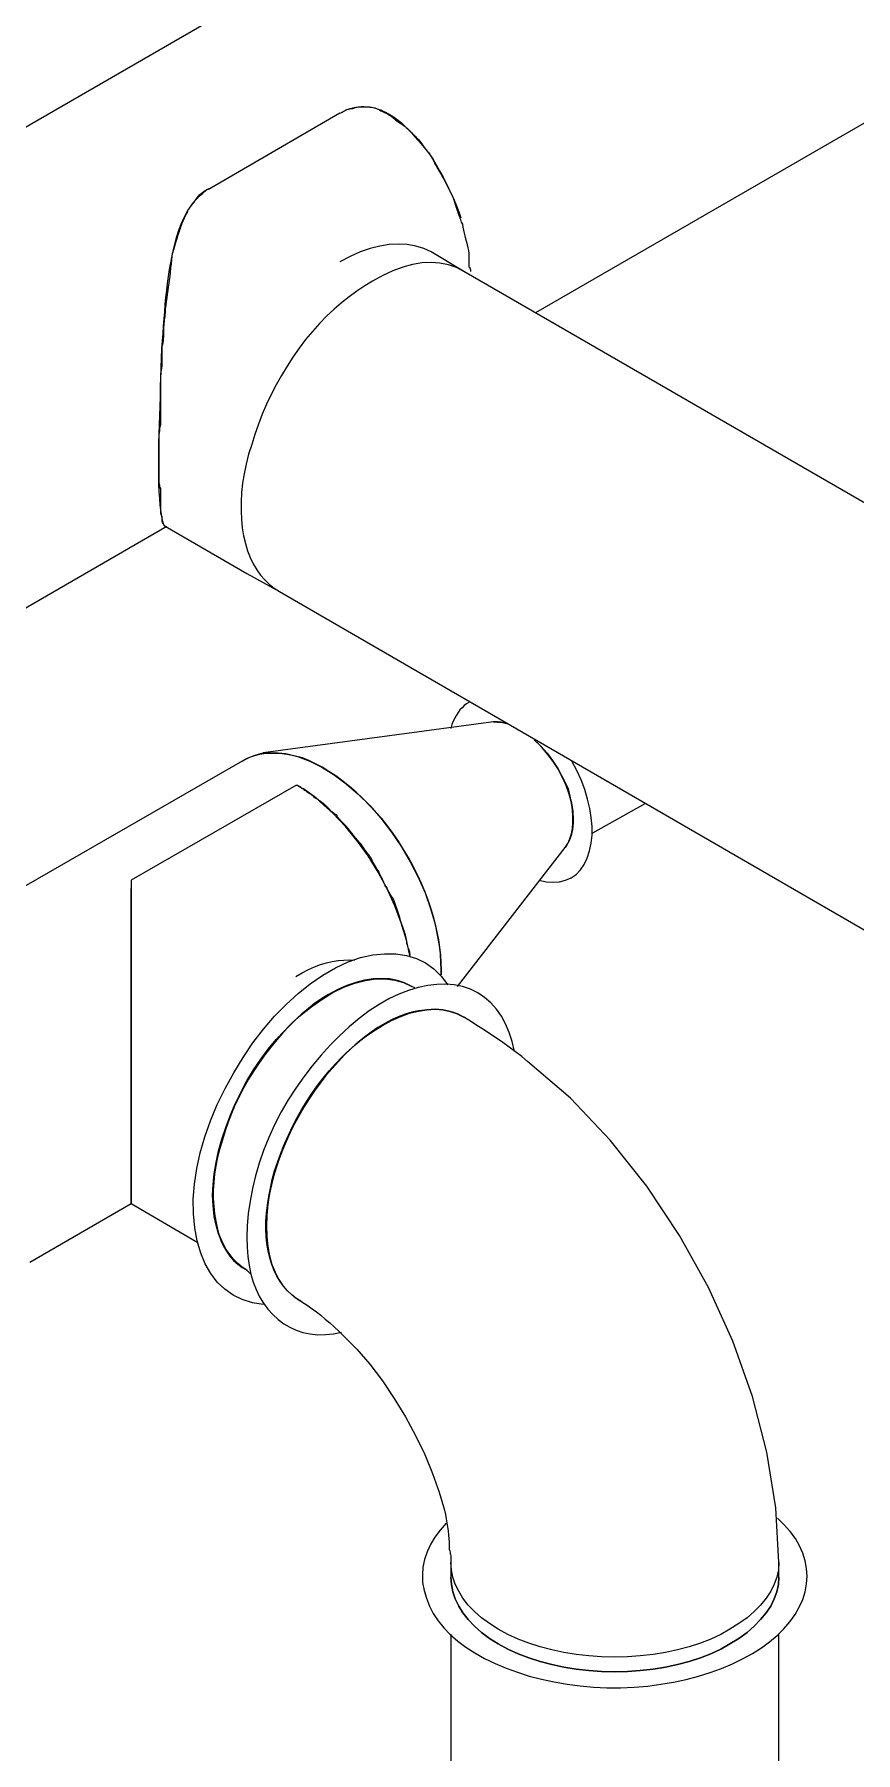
# Model space of a CAD drawing. Header units: metres. Extents: x 20 to 415, y 5 to 292.
# Drawn here: x 209.27 to 217.7, y 157.29 to 174.94 of the extents above; entities that cross this region are included whole.
import ezdxf

# ---------------------------------------------------------------- set-up
doc = ezdxf.new("R2010")
doc.units = ezdxf.units.M
doc.layers.add('ВОЗДУХОВОДЫ', color=7, linetype='Continuous')

msp = doc.modelspace()

# ---------------------------------------------------------------- linework, layer by layer
at = {"layer": 'ВОЗДУХОВОДЫ'}
for points in [[(234.413, 188.565), (203.705, 170.831)], [(214.416, 172.088), (236.542, 184.861)], [(212.404, 174.133), (212.415, 174.139), (212.426, 174.145), (212.439, 174.151), (212.452, 174.158), (212.465, 174.165), (212.479, 174.17), (212.494, 174.176), (212.508, 174.18), (212.523, 174.182), (212.538, 174.183), (212.565, 174.192), (212.592, 174.198), (212.621, 174.201), (212.651, 174.202), (212.681, 174.2), (212.711, 174.197), (212.741, 174.191), (212.77, 174.184), (212.797, 174.176), (212.823, 174.167), (212.848, 174.156), (212.872, 174.145), (212.895, 174.132), (212.917, 174.119), (212.939, 174.106), (212.96, 174.092), (212.981, 174.077), (213.001, 174.062), (213.021, 174.048), (213.041, 174.032), (213.076, 173.997), (213.11, 173.962), (213.143, 173.927), (213.175, 173.891), (213.207, 173.854), (213.238, 173.818), (213.269, 173.78), (213.299, 173.742), (213.33, 173.703), (213.36, 173.664), (213.394, 173.603), (213.428, 173.543), (213.461, 173.483), (213.492, 173.422), (213.521, 173.362), (213.549, 173.302), (213.576, 173.241), (213.601, 173.181), (213.624, 173.121), (213.645, 173.06)], [(212.404, 174.133), (212.415, 174.139), (212.426, 174.145), (212.438, 174.151), (212.45, 174.158), (212.463, 174.165), (212.476, 174.17), (212.488, 174.176), (212.5, 174.18), (212.511, 174.182), (212.522, 174.183), (212.537, 174.188), (212.552, 174.192), (212.567, 174.194), (212.582, 174.197), (212.597, 174.198), (212.612, 174.199), (212.627, 174.2), (212.642, 174.2), (212.657, 174.2), (212.673, 174.2), (212.692, 174.2), (212.711, 174.198), (212.729, 174.196), (212.746, 174.192), (212.763, 174.188), (212.779, 174.182), (212.794, 174.175), (212.81, 174.168), (212.825, 174.159), (212.84, 174.15), (212.855, 174.144), (212.87, 174.138), (212.885, 174.131), (212.9, 174.123), (212.914, 174.114), (212.927, 174.105), (212.94, 174.096), (212.952, 174.086), (212.964, 174.076), (212.974, 174.066), (212.989, 174.056), (213.004, 174.046), (213.019, 174.036), (213.034, 174.026), (213.048, 174.016), (213.061, 174.006), (213.074, 173.996), (213.086, 173.986), (213.098, 173.975), (213.108, 173.965), (213.119, 173.955), (213.13, 173.944), (213.142, 173.932), (213.154, 173.919), (213.167, 173.907), (213.18, 173.894), (213.192, 173.882), (213.204, 173.87), (213.215, 173.859), (213.226, 173.848), (213.236, 173.833), (213.246, 173.818), (213.256, 173.803), (213.266, 173.789), (213.276, 173.775), (213.286, 173.761), (213.296, 173.748), (213.306, 173.736), (213.316, 173.725), (213.326, 173.714), (213.336, 173.699), (213.345, 173.684), (213.353, 173.669), (213.361, 173.654), (213.368, 173.639), (213.376, 173.623), (213.384, 173.608), (213.392, 173.593), (213.401, 173.578), (213.41, 173.563), (213.425, 173.537), (213.44, 173.511), (213.455, 173.484), (213.47, 173.456), (213.486, 173.427), (213.501, 173.398), (213.516, 173.368), (213.531, 173.338), (213.546, 173.308), (213.561, 173.278), (213.566, 173.263), (213.571, 173.248), (213.576, 173.233), (213.581, 173.218), (213.586, 173.203), (213.591, 173.188), (213.596, 173.173), (213.601, 173.157), (213.606, 173.142), (213.611, 173.127), (213.616, 173.112), (213.621, 173.097), (213.626, 173.083), (213.631, 173.068), (213.636, 173.054), (213.641, 173.04), (213.646, 173.027), (213.651, 173.015), (213.656, 173.004), (213.662, 172.993), (213.667, 172.963), (213.673, 172.933), (213.68, 172.903), (213.688, 172.873), (213.695, 172.842), (213.703, 172.812), (213.71, 172.782), (213.717, 172.752), (213.723, 172.722), (213.729, 172.692), (213.729, 172.676), (213.729, 172.662), (213.729, 172.647), (213.729, 172.632), (213.729, 172.618), (213.729, 172.605), (213.729, 172.592), (213.729, 172.579), (213.729, 172.568), (213.729, 172.557), (213.733, 172.552), (213.737, 172.547), (213.74, 172.542), (213.742, 172.537), (213.743, 172.532), (213.744, 172.527), (213.745, 172.522), (213.745, 172.517), (213.745, 172.512), (213.745, 172.507)], [(212.404, 174.133), (211.08, 173.362)], [(210.611, 169.892), (210.601, 169.901), (210.593, 169.917), (210.585, 169.94), (210.578, 169.971), (210.571, 170.01), (210.565, 170.056), (210.559, 170.112), (210.554, 170.175), (210.549, 170.247), (210.544, 170.328), (210.544, 170.364), (210.544, 170.402), (210.544, 170.442), (210.544, 170.483), (210.544, 170.525), (210.544, 170.568), (210.544, 170.612), (210.544, 170.657), (210.544, 170.702), (210.544, 170.747), (210.548, 170.839), (210.552, 170.932), (210.555, 171.027), (210.558, 171.123), (210.561, 171.221), (210.563, 171.319), (210.566, 171.419), (210.569, 171.519), (210.573, 171.619), (210.577, 171.719), (210.582, 171.795), (210.588, 171.87), (210.593, 171.945), (210.598, 172.02), (210.605, 172.094), (210.611, 172.168), (210.618, 172.242), (210.626, 172.314), (210.635, 172.386), (210.644, 172.457), (210.655, 172.527), (210.667, 172.597), (210.68, 172.667), (210.695, 172.735), (210.711, 172.803), (210.73, 172.868), (210.751, 172.932), (210.774, 172.994), (210.8, 173.054), (210.829, 173.111), (210.844, 173.135), (210.859, 173.159), (210.875, 173.181), (210.89, 173.203), (210.906, 173.224), (210.923, 173.243), (210.94, 173.262), (210.958, 173.28), (210.977, 173.296), (210.996, 173.312), (211.006, 173.321), (211.015, 173.33), (211.023, 173.337), (211.031, 173.344), (211.038, 173.349), (211.046, 173.354), (211.054, 173.357), (211.062, 173.36), (211.071, 173.361), (211.08, 173.362)], [(211.08, 173.362), (211.065, 173.356), (211.05, 173.35), (211.035, 173.343), (211.021, 173.335), (211.007, 173.326), (210.993, 173.317), (210.98, 173.308), (210.968, 173.298), (210.957, 173.288), (210.946, 173.278), (210.936, 173.264), (210.926, 173.25), (210.916, 173.237), (210.906, 173.224), (210.896, 173.211), (210.886, 173.199), (210.876, 173.186), (210.866, 173.173), (210.856, 173.159), (210.846, 173.144), (210.84, 173.129), (210.834, 173.114), (210.827, 173.099), (210.82, 173.084), (210.812, 173.069), (210.804, 173.054), (210.797, 173.038), (210.79, 173.023), (210.784, 173.008), (210.778, 172.993), (210.773, 172.978), (210.768, 172.963), (210.763, 172.948), (210.758, 172.933), (210.753, 172.918), (210.748, 172.903), (210.743, 172.888), (210.738, 172.873), (210.733, 172.857), (210.728, 172.842), (210.723, 172.827), (210.718, 172.811), (210.713, 172.794), (210.708, 172.776), (210.703, 172.759), (210.698, 172.741), (210.693, 172.724), (210.688, 172.707), (210.683, 172.69), (210.678, 172.675), (210.677, 172.655), (210.676, 172.636), (210.674, 172.618), (210.672, 172.6), (210.67, 172.583), (210.667, 172.565), (210.665, 172.547), (210.663, 172.529), (210.662, 172.51), (210.661, 172.49), (210.656, 172.455), (210.651, 172.42), (210.646, 172.384), (210.641, 172.349), (210.636, 172.312), (210.631, 172.276), (210.626, 172.238), (210.621, 172.2), (210.616, 172.161), (210.611, 172.122), (210.61, 172.102), (210.609, 172.083), (210.607, 172.065), (210.605, 172.047), (210.602, 172.029), (210.6, 172.012), (210.598, 171.994), (210.596, 171.976), (210.595, 171.957), (210.594, 171.937), (210.594, 171.917), (210.594, 171.897), (210.594, 171.877), (210.593, 171.857), (210.592, 171.837), (210.59, 171.817), (210.588, 171.796), (210.586, 171.776), (210.582, 171.756), (210.577, 171.736), (210.577, 171.716), (210.577, 171.696), (210.577, 171.676), (210.577, 171.656), (210.577, 171.636), (210.577, 171.615), (210.577, 171.595), (210.577, 171.575), (210.577, 171.555), (210.577, 171.535), (210.573, 171.515), (210.569, 171.495), (210.566, 171.475), (210.564, 171.454), (210.563, 171.434), (210.562, 171.414), (210.561, 171.394), (210.561, 171.374), (210.561, 171.354), (210.561, 171.334), (210.561, 171.294), (210.561, 171.253), (210.561, 171.213), (210.561, 171.173), (210.561, 171.133), (210.561, 171.092), (210.561, 171.052), (210.561, 171.012), (210.561, 170.972), (210.561, 170.932), (210.556, 170.911), (210.552, 170.891), (210.55, 170.872), (210.547, 170.852), (210.546, 170.833), (210.545, 170.815), (210.544, 170.797), (210.544, 170.779), (210.544, 170.763), (210.544, 170.747), (210.544, 170.728), (210.544, 170.709), (210.544, 170.691), (210.544, 170.674), (210.544, 170.657), (210.544, 170.641), (210.544, 170.625), (210.544, 170.61), (210.544, 170.595), (210.544, 170.58), (210.544, 170.56), (210.544, 170.541), (210.544, 170.523), (210.544, 170.506), (210.544, 170.489), (210.544, 170.473), (210.544, 170.458), (210.544, 170.442), (210.544, 170.427), (210.544, 170.412), (210.544, 170.397), (210.544, 170.382), (210.544, 170.367), (210.545, 170.353), (210.546, 170.339), (210.547, 170.325), (210.55, 170.312), (210.553, 170.3), (210.556, 170.288), (210.561, 170.278), (210.561, 170.263), (210.561, 170.249), (210.561, 170.237), (210.561, 170.224), (210.561, 170.213), (210.561, 170.202), (210.561, 170.191), (210.561, 170.181), (210.561, 170.171), (210.561, 170.16), (210.561, 170.15), (210.561, 170.14), (210.561, 170.13), (210.561, 170.12), (210.561, 170.11), (210.561, 170.1), (210.561, 170.09), (210.561, 170.08), (210.561, 170.07), (210.561, 170.06), (210.561, 170.054), (210.561, 170.048), (210.561, 170.041), (210.562, 170.034), (210.563, 170.026), (210.564, 170.019), (210.566, 170.012), (210.569, 170.005), (210.573, 169.998), (210.577, 169.993), (210.577, 169.988), (210.577, 169.983), (210.577, 169.978), (210.577, 169.973), (210.577, 169.968), (210.577, 169.963), (210.577, 169.958), (210.577, 169.953), (210.577, 169.948), (210.577, 169.943), (210.578, 169.938), (210.579, 169.933), (210.581, 169.928), (210.583, 169.924), (210.586, 169.92), (210.588, 169.916), (210.59, 169.913), (210.592, 169.911), (210.594, 169.91), (210.594, 169.909), (210.595, 169.905), (210.596, 169.901), (210.598, 169.898), (210.6, 169.896), (210.602, 169.894), (210.605, 169.893), (210.607, 169.893), (210.609, 169.892), (210.61, 169.892), (210.611, 169.892)], [(213.343, 172.708), (213.265, 172.743), (213.183, 172.769), (213.096, 172.784), (213.005, 172.789), (212.911, 172.784), (212.815, 172.769), (212.715, 172.743), (212.613, 172.708), (212.509, 172.663), (212.404, 172.608)], [(213.678, 172.507), (213.343, 172.708)], [(213.678, 172.507), (213.601, 172.547), (213.518, 172.576), (213.431, 172.593), (213.341, 172.6), (213.247, 172.595), (213.15, 172.58), (213.05, 172.553), (212.948, 172.515), (212.845, 172.466), (212.74, 172.407)], [(225.831, 165.484), (213.678, 172.507)], [(212.74, 172.407), (212.659, 172.359), (212.579, 172.306), (212.5, 172.249), (212.421, 172.186), (212.344, 172.12), (212.268, 172.048), (212.194, 171.972), (212.122, 171.892), (212.052, 171.808), (211.985, 171.719), (211.921, 171.628), (211.861, 171.534), (211.803, 171.439), (211.749, 171.342), (211.698, 171.244), (211.651, 171.144), (211.607, 171.042), (211.567, 170.939), (211.531, 170.835), (211.499, 170.73), (211.467, 170.63), (211.441, 170.53), (211.42, 170.43), (211.405, 170.332), (211.394, 170.236), (211.389, 170.142), (211.389, 170.049), (211.394, 169.96), (211.402, 169.874), (211.415, 169.792), (211.433, 169.713), (211.455, 169.639), (211.482, 169.569), (211.514, 169.504), (211.55, 169.444), (211.589, 169.389), (211.633, 169.339), (211.68, 169.294), (211.73, 169.255), (211.784, 169.222)], [(205.85, 167.127), (210.628, 169.892)], [(210.611, 169.892), (211.449, 169.406)], [(211.449, 169.406), (211.784, 169.222)], [(211.784, 169.222), (220.467, 164.193)], [(213.729, 168.082), (213.704, 168.066), (213.68, 168.048), (213.658, 168.027), (213.637, 168.005), (213.618, 167.979), (213.6, 167.952), (213.583, 167.921), (213.568, 167.888), (213.555, 167.853), (213.544, 167.814)], [(213.98, 167.881), (211.617, 167.562)], [(214.114, 167.864), (214.1, 167.869), (214.086, 167.872), (214.073, 167.875), (214.06, 167.877), (214.047, 167.879), (214.034, 167.88), (214.022, 167.881), (214.009, 167.881), (213.995, 167.881), (213.98, 167.881)], [(213.98, 167.881), (213.995, 167.881), (214.009, 167.881), (214.022, 167.88), (214.034, 167.88), (214.047, 167.879), (214.06, 167.877), (214.073, 167.875), (214.086, 167.872), (214.1, 167.869), (214.114, 167.864)], [(214.114, 167.864), (214.1, 167.869), (214.086, 167.872), (214.073, 167.875), (214.06, 167.877), (214.047, 167.879), (214.034, 167.88), (214.022, 167.881), (214.009, 167.881), (213.995, 167.881), (213.98, 167.881)], [(214.114, 167.864), (214.1, 167.869), (214.086, 167.872), (214.073, 167.875), (214.06, 167.877), (214.047, 167.879), (214.034, 167.88), (214.022, 167.881), (214.009, 167.881), (213.995, 167.881), (213.98, 167.881)], [(214.751, 167.194), (214.725, 167.249), (214.697, 167.304), (214.667, 167.358), (214.634, 167.412), (214.6, 167.464), (214.564, 167.515), (214.526, 167.564), (214.486, 167.61), (214.443, 167.655), (214.399, 167.696)], [(214.399, 167.696), (214.467, 167.632), (214.531, 167.561), (214.589, 167.484), (214.642, 167.403), (214.688, 167.317), (214.727, 167.229), (214.759, 167.14), (214.782, 167.051), (214.796, 166.962), (214.801, 166.875)], [(214.751, 167.194), (214.725, 167.249), (214.697, 167.304), (214.667, 167.358), (214.634, 167.412), (214.6, 167.464), (214.564, 167.515), (214.526, 167.564), (214.486, 167.61), (214.443, 167.655), (214.399, 167.696)], [(214.801, 166.875), (214.796, 166.962), (214.782, 167.051), (214.759, 167.14), (214.727, 167.229), (214.688, 167.317), (214.642, 167.403), (214.589, 167.484), (214.531, 167.561), (214.467, 167.632), (214.399, 167.696)], [(211.399, 167.479), (211.419, 167.489), (211.439, 167.498), (211.46, 167.508), (211.48, 167.518), (211.501, 167.527), (211.523, 167.535), (211.545, 167.543), (211.568, 167.55), (211.592, 167.557), (211.617, 167.562)], [(213.444, 165.333), (213.442, 165.415), (213.436, 165.499), (213.426, 165.586), (213.411, 165.675), (213.393, 165.765), (213.371, 165.856), (213.345, 165.947), (213.315, 166.039), (213.281, 166.131), (213.242, 166.221), (213.201, 166.311), (213.156, 166.4), (213.109, 166.487), (213.058, 166.572), (213.006, 166.655), (212.95, 166.735), (212.893, 166.813), (212.833, 166.888), (212.77, 166.959), (212.706, 167.026), (212.64, 167.094), (212.572, 167.159), (212.503, 167.219), (212.433, 167.274), (212.362, 167.326), (212.292, 167.372), (212.222, 167.415), (212.153, 167.452), (212.085, 167.484), (212.019, 167.512), (211.949, 167.53), (211.88, 167.544), (211.813, 167.553), (211.747, 167.558), (211.684, 167.558), (211.622, 167.553), (211.562, 167.543), (211.505, 167.527), (211.45, 167.506), (211.399, 167.479)], [(211.617, 167.562), (211.73, 167.568), (211.848, 167.555), (211.97, 167.525), (212.094, 167.478), (212.22, 167.416), (212.346, 167.338), (212.47, 167.246), (212.592, 167.14), (212.71, 167.022), (212.823, 166.892), (212.935, 166.748), (213.036, 166.598), (213.127, 166.443), (213.208, 166.285), (213.278, 166.125), (213.336, 165.964), (213.383, 165.803), (213.416, 165.643), (213.437, 165.486), (213.444, 165.333)], [(211.399, 167.479), (207.527, 165.249)], [(214.449, 166.255), (214.523, 166.24), (214.593, 166.235), (214.66, 166.24), (214.722, 166.255), (214.778, 166.28), (214.829, 166.315), (214.875, 166.361), (214.913, 166.416), (214.945, 166.481), (214.969, 166.557), (214.985, 166.635), (214.993, 166.719), (214.994, 166.807), (214.986, 166.898), (214.971, 166.992), (214.948, 167.089), (214.918, 167.187), (214.881, 167.285), (214.836, 167.382), (214.785, 167.479)], [(211.952, 167.227), (210.259, 166.255)], [(212.89, 166.171), (212.89, 166.172), (212.89, 166.173), (212.89, 166.175), (212.889, 166.177), (212.888, 166.18), (212.887, 166.182), (212.885, 166.184), (212.882, 166.186), (212.878, 166.187), (212.874, 166.188), (212.868, 166.203), (212.862, 166.218), (212.855, 166.233), (212.848, 166.248), (212.84, 166.263), (212.833, 166.278), (212.825, 166.293), (212.818, 166.309), (212.812, 166.324), (212.807, 166.339), (212.797, 166.354), (212.787, 166.369), (212.777, 166.384), (212.768, 166.399), (212.759, 166.414), (212.75, 166.429), (212.742, 166.444), (212.735, 166.459), (212.728, 166.475), (212.723, 166.49), (212.713, 166.5), (212.703, 166.512), (212.693, 166.524), (212.683, 166.537), (212.673, 166.55), (212.663, 166.565), (212.652, 166.579), (212.642, 166.594), (212.632, 166.609), (212.622, 166.624), (212.612, 166.634), (212.602, 166.646), (212.592, 166.658), (212.582, 166.67), (212.572, 166.682), (212.562, 166.695), (212.552, 166.707), (212.542, 166.719), (212.532, 166.73), (212.522, 166.741), (212.512, 166.756), (212.502, 166.769), (212.492, 166.782), (212.481, 166.794), (212.471, 166.806), (212.461, 166.817), (212.451, 166.828), (212.441, 166.838), (212.431, 166.848), (212.421, 166.858), (212.416, 166.863), (212.411, 166.869), (212.406, 166.874), (212.401, 166.88), (212.396, 166.886), (212.391, 166.892), (212.386, 166.899), (212.381, 166.907), (212.376, 166.916), (212.371, 166.925), (212.361, 166.93), (212.353, 166.935), (212.345, 166.94), (212.338, 166.946), (212.331, 166.951), (212.325, 166.956), (212.319, 166.961), (212.314, 166.966), (212.309, 166.971), (212.304, 166.976), (212.299, 166.981), (212.294, 166.986), (212.289, 166.991), (212.284, 166.996), (212.279, 167.001), (212.274, 167.006), (212.269, 167.011), (212.264, 167.016), (212.259, 167.021), (212.254, 167.026), (212.249, 167.031), (212.243, 167.036), (212.238, 167.041), (212.232, 167.046), (212.226, 167.051), (212.22, 167.056), (212.213, 167.061), (212.205, 167.066), (212.196, 167.071), (212.186, 167.076), (212.181, 167.081), (212.176, 167.085), (212.171, 167.088), (212.166, 167.091), (212.161, 167.093), (212.156, 167.096), (212.151, 167.098), (212.146, 167.102), (212.141, 167.105), (212.136, 167.11), (212.132, 167.114), (212.128, 167.118), (212.125, 167.121), (212.122, 167.124), (212.119, 167.127), (212.117, 167.129), (212.114, 167.132), (212.111, 167.135), (212.107, 167.139), (212.103, 167.143), (212.102, 167.143), (212.101, 167.143), (212.099, 167.144), (212.096, 167.144), (212.092, 167.145), (212.088, 167.147), (212.084, 167.149), (212.079, 167.152), (212.074, 167.156), (212.069, 167.16), (212.069, 167.161), (212.067, 167.162), (212.065, 167.164), (212.063, 167.166), (212.061, 167.168), (212.058, 167.171), (212.056, 167.173), (212.054, 167.175), (212.053, 167.176), (212.052, 167.177), (212.048, 167.177), (212.044, 167.177), (212.041, 167.177), (212.039, 167.178), (212.038, 167.179), (212.037, 167.181), (212.036, 167.183), (212.036, 167.185), (212.036, 167.189), (212.036, 167.194), (212.035, 167.194), (212.034, 167.194), (212.032, 167.194), (212.03, 167.194), (212.027, 167.194), (212.025, 167.194), (212.023, 167.194), (212.021, 167.194), (212.019, 167.194), (212.019, 167.194), (212.018, 167.194), (212.017, 167.195), (212.015, 167.197), (212.013, 167.199), (212.01, 167.202), (212.008, 167.204), (212.006, 167.207), (212.004, 167.209), (212.003, 167.21), (211.969, 167.227), (211.968, 167.227), (211.967, 167.227), (211.965, 167.227), (211.963, 167.227), (211.96, 167.227), (211.958, 167.227), (211.955, 167.227), (211.954, 167.227), (211.952, 167.227), (211.952, 167.227)], [(213.125, 165.467), (213.087, 165.64), (213.034, 165.816), (212.967, 165.993), (212.888, 166.168), (212.796, 166.339), (212.694, 166.504), (212.583, 166.661), (212.463, 166.807), (212.336, 166.941), (212.203, 167.06), (212.183, 167.079), (212.161, 167.098), (212.139, 167.116), (212.116, 167.133), (212.092, 167.15), (212.068, 167.166), (212.044, 167.182), (212.019, 167.197), (211.994, 167.212), (211.969, 167.227)], [(214.718, 166.59), (214.745, 166.633), (214.766, 166.68), (214.782, 166.732), (214.792, 166.788), (214.797, 166.848), (214.797, 166.911), (214.792, 166.978), (214.783, 167.047), (214.769, 167.119), (214.751, 167.194)], [(214.718, 166.59), (214.745, 166.633), (214.766, 166.68), (214.782, 166.732), (214.792, 166.788), (214.797, 166.848), (214.797, 166.911), (214.792, 166.978), (214.783, 167.047), (214.769, 167.119), (214.751, 167.194)], [(215.002, 166.741), (215.539, 167.043)], [(214.801, 166.875), (214.8, 166.84), (214.797, 166.807), (214.793, 166.775), (214.786, 166.744), (214.778, 166.714), (214.769, 166.686), (214.758, 166.659), (214.746, 166.634), (214.732, 166.611), (214.718, 166.59)], [(214.718, 166.59), (214.732, 166.611), (214.746, 166.634), (214.758, 166.659), (214.769, 166.686), (214.778, 166.714), (214.786, 166.744), (214.793, 166.775), (214.797, 166.807), (214.8, 166.84), (214.801, 166.875)], [(213.611, 165.165), (214.718, 166.59)], [(210.259, 166.255), (210.259, 166.234), (210.259, 166.213), (210.259, 166.191), (210.259, 166.168), (210.259, 166.144), (210.259, 166.12), (210.259, 166.095), (210.259, 166.07), (210.259, 166.045), (210.259, 166.02), (210.259, 165.906), (210.259, 165.783), (210.259, 165.654), (210.259, 165.518), (210.259, 165.375), (210.259, 165.226), (210.259, 165.072), (210.259, 164.912), (210.259, 164.748), (210.259, 164.579), (210.259, 164.483), (210.259, 164.386), (210.259, 164.289), (210.259, 164.193), (210.259, 164.097), (210.259, 164.002), (210.259, 163.908), (210.259, 163.817), (210.259, 163.727), (210.259, 163.64), (210.259, 163.605), (210.259, 163.57), (210.259, 163.535), (210.259, 163.5), (210.259, 163.466), (210.259, 163.433), (210.259, 163.4), (210.259, 163.367), (210.259, 163.336), (210.259, 163.305), (210.259, 163.242), (210.259, 163.186), (210.259, 163.135), (210.259, 163.091), (210.259, 163.051), (210.259, 163.018), (210.259, 162.989), (210.259, 162.966), (210.259, 162.949), (210.259, 162.936)], [(210.259, 166.255), (210.259, 166.255), (210.259, 166.254), (210.259, 166.253), (210.259, 166.251), (210.259, 166.249), (210.259, 166.247), (210.259, 166.244), (210.259, 166.242), (210.259, 166.24), (210.259, 166.239), (210.259, 166.238), (210.259, 166.234), (210.259, 166.23), (210.259, 166.227), (210.259, 166.225), (210.259, 166.224), (210.259, 166.223), (210.259, 166.222), (210.259, 166.222), (210.259, 166.221), (210.259, 166.221), (210.259, 166.221), (210.259, 166.22), (210.259, 166.218), (210.259, 166.216), (210.259, 166.213), (210.259, 166.211), (210.259, 166.208), (210.259, 166.206), (210.259, 166.205), (210.259, 166.188), (210.259, 166.187), (210.259, 166.186), (210.259, 166.184), (210.259, 166.182), (210.259, 166.18), (210.259, 166.177), (210.259, 166.175), (210.259, 166.173), (210.259, 166.172), (210.259, 166.171)], [(210.259, 162.936), (210.259, 162.936), (210.259, 162.941), (210.259, 162.944), (210.259, 162.948), (210.259, 162.95), (210.259, 162.953), (210.259, 162.955), (210.259, 162.958), (210.259, 162.961), (210.259, 162.965), (210.259, 162.97), (210.259, 162.975), (210.259, 162.98), (210.259, 162.985), (210.259, 162.991), (210.259, 162.997), (210.259, 163.003), (210.259, 163.01), (210.259, 163.018), (210.259, 163.027), (210.259, 163.037), (210.259, 163.042), (210.259, 163.047), (210.259, 163.052), (210.259, 163.058), (210.259, 163.064), (210.259, 163.071), (210.259, 163.078), (210.259, 163.085), (210.259, 163.094), (210.259, 163.104), (210.259, 163.114), (210.259, 163.124), (210.259, 163.134), (210.259, 163.145), (210.259, 163.156), (210.259, 163.168), (210.259, 163.18), (210.259, 163.193), (210.259, 163.206), (210.259, 163.221), (210.259, 163.232), (210.259, 163.243), (210.259, 163.255), (210.259, 163.267), (210.259, 163.28), (210.259, 163.292), (210.259, 163.305), (210.259, 163.317), (210.259, 163.328), (210.259, 163.338), (210.259, 163.353), (210.259, 163.369), (210.259, 163.384), (210.259, 163.4), (210.259, 163.416), (210.259, 163.433), (210.259, 163.45), (210.259, 163.468), (210.259, 163.486), (210.259, 163.506), (210.259, 163.521), (210.259, 163.536), (210.259, 163.552), (210.259, 163.567), (210.259, 163.584), (210.259, 163.6), (210.259, 163.617), (210.259, 163.635), (210.259, 163.654), (210.259, 163.674), (210.259, 163.693), (210.259, 163.712), (210.259, 163.73), (210.259, 163.748), (210.259, 163.766), (210.259, 163.783), (210.259, 163.801), (210.259, 163.82), (210.259, 163.838), (210.259, 163.858), (210.259, 163.878), (210.259, 163.898), (210.259, 163.918), (210.259, 163.938), (210.259, 163.959), (210.259, 163.979), (210.259, 163.999), (210.259, 164.019), (210.259, 164.039), (210.259, 164.059), (210.259, 164.079), (210.259, 164.099), (210.259, 164.119), (210.259, 164.14), (210.259, 164.16), (210.259, 164.18), (210.259, 164.2), (210.259, 164.22), (210.259, 164.24), (210.259, 164.26), (210.259, 164.28), (210.259, 164.3), (210.259, 164.321), (210.259, 164.341), (210.259, 164.361), (210.259, 164.381), (210.259, 164.401), (210.259, 164.421), (210.259, 164.441), (210.259, 164.461), (210.259, 164.482), (210.259, 164.502), (210.259, 164.522), (210.259, 164.542), (210.259, 164.562), (210.259, 164.582), (210.259, 164.602), (210.259, 164.622), (210.259, 164.642), (210.259, 164.663), (210.259, 164.683), (210.259, 164.703), (210.259, 164.722), (210.259, 164.742), (210.259, 164.761), (210.259, 164.78), (210.259, 164.798), (210.259, 164.815), (210.259, 164.831), (210.259, 164.847), (210.259, 164.867), (210.259, 164.887), (210.259, 164.907), (210.259, 164.926), (210.259, 164.945), (210.259, 164.964), (210.259, 164.982), (210.259, 164.999), (210.259, 165.016), (210.259, 165.031), (210.259, 165.051), (210.259, 165.071), (210.259, 165.091), (210.259, 165.111), (210.259, 165.13), (210.259, 165.148), (210.259, 165.166), (210.259, 165.184), (210.259, 165.2), (210.259, 165.216), (210.259, 165.235), (210.259, 165.254), (210.259, 165.273), (210.259, 165.29), (210.259, 165.308), (210.259, 165.325), (210.259, 165.343), (210.259, 165.362), (210.259, 165.38), (210.259, 165.4), (210.259, 165.415), (210.259, 165.43), (210.259, 165.445), (210.259, 165.46), (210.259, 165.476), (210.259, 165.491), (210.259, 165.506), (210.259, 165.521), (210.259, 165.536), (210.259, 165.551), (210.259, 165.571), (210.259, 165.589), (210.259, 165.607), (210.259, 165.625), (210.259, 165.641), (210.259, 165.657), (210.259, 165.673), (210.259, 165.688), (210.259, 165.703), (210.259, 165.719), (210.259, 165.724), (210.259, 165.73), (210.259, 165.737), (210.259, 165.745), (210.259, 165.752), (210.259, 165.76), (210.259, 165.767), (210.259, 165.774), (210.259, 165.78), (210.259, 165.786), (210.259, 165.795), (210.259, 165.804), (210.259, 165.812), (210.259, 165.819), (210.259, 165.825), (210.259, 165.832), (210.259, 165.837), (210.259, 165.842), (210.259, 165.848), (210.259, 165.853), (210.259, 165.862), (210.259, 165.871), (210.259, 165.879), (210.259, 165.887), (210.259, 165.895), (210.259, 165.902), (210.259, 165.91), (210.259, 165.918), (210.259, 165.927), (210.259, 165.936), (210.259, 165.941), (210.259, 165.947), (210.259, 165.952), (210.259, 165.958), (210.259, 165.964), (210.259, 165.97), (210.259, 165.978), (210.259, 165.985), (210.259, 165.994), (210.259, 166.004), (210.259, 166.009), (210.259, 166.014), (210.259, 166.019), (210.259, 166.025), (210.259, 166.031), (210.259, 166.037), (210.259, 166.044), (210.259, 166.052), (210.259, 166.061), (210.259, 166.071), (210.259, 166.071), (210.259, 166.072), (210.259, 166.075), (210.259, 166.078), (210.259, 166.081), (210.259, 166.085), (210.259, 166.089), (210.259, 166.094), (210.259, 166.099), (210.259, 166.104), (210.259, 166.105), (210.259, 166.106), (210.259, 166.108), (210.259, 166.111), (210.259, 166.115), (210.259, 166.119), (210.259, 166.123), (210.259, 166.128), (210.259, 166.133), (210.259, 166.138), (210.259, 166.138), (210.259, 166.139), (210.259, 166.141), (210.259, 166.143), (210.259, 166.146), (210.259, 166.148), (210.259, 166.151), (210.259, 166.153), (210.259, 166.154), (210.259, 166.154), (210.259, 166.159), (210.259, 166.163), (210.259, 166.165), (210.259, 166.168), (210.259, 166.169), (210.259, 166.17), (210.259, 166.171), (210.259, 166.171), (210.259, 166.171), (210.259, 166.171)], [(213.125, 165.484), (213.125, 165.494), (213.123, 165.504), (213.121, 165.515), (213.118, 165.525), (213.115, 165.536), (213.111, 165.548), (213.106, 165.56), (213.102, 165.573), (213.097, 165.587), (213.092, 165.601), (213.091, 165.616), (213.09, 165.631), (213.088, 165.646), (213.085, 165.662), (213.081, 165.677), (213.077, 165.692), (213.073, 165.707), (213.068, 165.722), (213.063, 165.737), (213.058, 165.752), (213.048, 165.782), (213.038, 165.812), (213.028, 165.843), (213.018, 165.873), (213.008, 165.903), (212.998, 165.933), (212.988, 165.963), (212.978, 165.993), (212.968, 166.024), (212.958, 166.054), (212.952, 166.064), (212.946, 166.074), (212.939, 166.084), (212.932, 166.095), (212.924, 166.106), (212.916, 166.118), (212.909, 166.13), (212.902, 166.143), (212.896, 166.157), (212.89, 166.171)], [(211.617, 161.897), (211.505, 161.914), (211.402, 161.947), (211.307, 161.993), (211.221, 162.054), (211.145, 162.127), (211.078, 162.214), (211.021, 162.314), (210.975, 162.426), (210.938, 162.55), (210.913, 162.685), (210.899, 162.829), (210.898, 162.979), (210.91, 163.134), (210.934, 163.293), (210.969, 163.456), (211.016, 163.62), (211.075, 163.785), (211.144, 163.951), (211.225, 164.115), (211.315, 164.277), (211.409, 164.434), (211.511, 164.584), (211.619, 164.725), (211.733, 164.857), (211.851, 164.979), (211.974, 165.09), (212.1, 165.191), (212.228, 165.279), (212.358, 165.355), (212.488, 165.417), (212.617, 165.46), (212.743, 165.487), (212.863, 165.5), (212.978, 165.498), (213.087, 165.482), (213.189, 165.451), (213.284, 165.405), (213.369, 165.345), (213.445, 165.271), (213.511, 165.182)], [(211.952, 165.266), (212.017, 165.304), (212.081, 165.337), (212.143, 165.365), (212.205, 165.388), (212.266, 165.406), (212.326, 165.421), (212.385, 165.43), (212.443, 165.435), (212.499, 165.437), (212.555, 165.434)], [(211.449, 162.249), (211.386, 162.289), (211.329, 162.339), (211.277, 162.398), (211.231, 162.465), (211.191, 162.54), (211.158, 162.623), (211.132, 162.713), (211.113, 162.809), (211.101, 162.912), (211.097, 163.02), (211.101, 163.128), (211.113, 163.24), (211.132, 163.356), (211.158, 163.474), (211.191, 163.594), (211.231, 163.715), (211.277, 163.836), (211.329, 163.957), (211.386, 164.076), (211.449, 164.193), (211.517, 164.307), (211.591, 164.416), (211.669, 164.52), (211.751, 164.619), (211.837, 164.713), (211.924, 164.8), (212.014, 164.881), (212.105, 164.955), (212.196, 165.022), (212.287, 165.082), (212.382, 165.132), (212.476, 165.174), (212.568, 165.206), (212.658, 165.229), (212.746, 165.243), (212.831, 165.247), (212.914, 165.241), (212.994, 165.226), (213.069, 165.201), (213.142, 165.165)], [(211.231, 163.707), (211.286, 163.852), (211.349, 163.995), (211.42, 164.136), (211.499, 164.272), (211.585, 164.403), (211.678, 164.528), (211.776, 164.646), (211.88, 164.756), (211.989, 164.857), (212.103, 164.948), (212.218, 165.031), (212.333, 165.101), (212.446, 165.156), (212.558, 165.198), (212.666, 165.226), (212.771, 165.241), (212.872, 165.242), (212.968, 165.23), (213.058, 165.204), (213.142, 165.165)], [(213.142, 165.165), (213.069, 165.201), (212.994, 165.226), (212.914, 165.241), (212.831, 165.247), (212.746, 165.243), (212.658, 165.229), (212.568, 165.206), (212.476, 165.174), (212.382, 165.132), (212.287, 165.082)], [(213.444, 165.283), (213.444, 165.288), (213.444, 165.293), (213.444, 165.298), (213.444, 165.303), (213.444, 165.308), (213.444, 165.313), (213.444, 165.318), (213.444, 165.323), (213.444, 165.328), (213.444, 165.333)], [(213.444, 165.333), (213.444, 165.328), (213.444, 165.323), (213.444, 165.318), (213.444, 165.313), (213.444, 165.308), (213.444, 165.303), (213.444, 165.298), (213.444, 165.293), (213.444, 165.288), (213.444, 165.283)], [(212.287, 165.082), (212.217, 165.039), (212.148, 164.991), (212.08, 164.939), (212.013, 164.883), (211.948, 164.822), (211.883, 164.757), (211.819, 164.688), (211.756, 164.616), (211.694, 164.54), (211.633, 164.461), (211.575, 164.38), (211.519, 164.297), (211.466, 164.212), (211.417, 164.126), (211.372, 164.038), (211.329, 163.95), (211.291, 163.86), (211.256, 163.771), (211.225, 163.68), (211.198, 163.59), (211.17, 163.5), (211.147, 163.411), (211.129, 163.323), (211.116, 163.237), (211.108, 163.152), (211.103, 163.068), (211.104, 162.987), (211.109, 162.906), (211.117, 162.828), (211.13, 162.752), (211.143, 162.683), (211.16, 162.617), (211.182, 162.555), (211.209, 162.497), (211.239, 162.444), (211.274, 162.394), (211.313, 162.35), (211.355, 162.311), (211.4, 162.277), (211.449, 162.249)], [(214.198, 164.495), (214.174, 164.597), (214.144, 164.692), (214.106, 164.779), (214.062, 164.859), (214.012, 164.931), (213.954, 164.995), (213.89, 165.05), (213.82, 165.097), (213.744, 165.136), (213.662, 165.165), (213.579, 165.181), (213.491, 165.188), (213.4, 165.185), (213.306, 165.173), (213.209, 165.153), (213.11, 165.123), (213.01, 165.084), (212.908, 165.037), (212.807, 164.98), (212.706, 164.914), (212.602, 164.835), (212.499, 164.75), (212.4, 164.658), (212.303, 164.56), (212.21, 164.457), (212.12, 164.349), (212.033, 164.236), (211.951, 164.12), (211.874, 163.999), (211.801, 163.875), (211.734, 163.744), (211.674, 163.612), (211.621, 163.48), (211.576, 163.348), (211.537, 163.217), (211.505, 163.087), (211.481, 162.958), (211.463, 162.831), (211.452, 162.706), (211.449, 162.584)], [(213.175, 165.149), (213.142, 165.165)], [(213.678, 164.847), (213.611, 164.882), (213.538, 164.907), (213.461, 164.923), (213.381, 164.929), (213.297, 164.925), (213.21, 164.911), (213.12, 164.888), (213.029, 164.855), (212.935, 164.814), (212.84, 164.763), (212.745, 164.704), (212.652, 164.637), (212.56, 164.563), (212.47, 164.482), (212.383, 164.394), (212.299, 164.301), (212.219, 164.202), (212.142, 164.098), (212.07, 163.988), (212.002, 163.875), (211.935, 163.758), (211.875, 163.64), (211.823, 163.521), (211.777, 163.401), (211.738, 163.282), (211.706, 163.163), (211.682, 163.045), (211.664, 162.928), (211.654, 162.814), (211.65, 162.701), (211.654, 162.594), (211.664, 162.493), (211.682, 162.398), (211.706, 162.309), (211.738, 162.228), (211.777, 162.153), (211.823, 162.086), (211.875, 162.027), (211.935, 161.975), (212.002, 161.93)], [(213.678, 164.847), (213.611, 164.882), (213.538, 164.907), (213.461, 164.923), (213.381, 164.929), (213.297, 164.925), (213.21, 164.911), (213.12, 164.888), (213.029, 164.855), (212.935, 164.814), (212.84, 164.763), (212.745, 164.704), (212.652, 164.637), (212.56, 164.563), (212.47, 164.482), (212.383, 164.394), (212.299, 164.301), (212.219, 164.202), (212.142, 164.098), (212.07, 163.988), (212.002, 163.875), (211.935, 163.758), (211.875, 163.64), (211.823, 163.521), (211.777, 163.401), (211.738, 163.282), (211.706, 163.163), (211.682, 163.045), (211.664, 162.928), (211.654, 162.814), (211.65, 162.701), (211.654, 162.594), (211.664, 162.493), (211.682, 162.398), (211.706, 162.309), (211.738, 162.228), (211.777, 162.153), (211.823, 162.086), (211.875, 162.027), (211.935, 161.975), (212.002, 161.93)], [(213.678, 164.847), (213.627, 164.874), (213.574, 164.896), (213.518, 164.911), (213.461, 164.922), (213.402, 164.927), (213.34, 164.927), (213.277, 164.922), (213.212, 164.912), (213.144, 164.899), (213.075, 164.88), (213.004, 164.853), (212.934, 164.82), (212.864, 164.783), (212.794, 164.741), (212.725, 164.694), (212.656, 164.643), (212.588, 164.587), (212.52, 164.527), (212.453, 164.463), (212.388, 164.394), (212.323, 164.322), (212.261, 164.248), (212.201, 164.171), (212.143, 164.091), (212.088, 164.009), (212.035, 163.925), (211.985, 163.839), (211.938, 163.752), (211.893, 163.663), (211.851, 163.573), (211.813, 163.483), (211.779, 163.392), (211.749, 163.302), (211.723, 163.213), (211.7, 163.125), (211.682, 163.037), (211.668, 162.951), (211.658, 162.866), (211.652, 162.783), (211.65, 162.701)], [(212.84, 164.763), (212.935, 164.814), (213.029, 164.855), (213.12, 164.888), (213.21, 164.911), (213.297, 164.925), (213.381, 164.929), (213.461, 164.923), (213.538, 164.907), (213.611, 164.882), (213.678, 164.847)], [(216.913, 159.248), (216.882, 159.809), (216.79, 160.379), (216.641, 160.951), (216.439, 161.519), (216.188, 162.073), (215.892, 162.607), (215.555, 163.114), (215.18, 163.586), (214.771, 164.015), (214.332, 164.394), (214.271, 164.444), (214.208, 164.493), (214.143, 164.541), (214.078, 164.587), (214.012, 164.633), (213.945, 164.678), (213.878, 164.722), (213.811, 164.764), (213.744, 164.806), (213.678, 164.847)], [(212.002, 161.93), (211.953, 161.963), (211.908, 161.999), (211.865, 162.039), (211.826, 162.084), (211.791, 162.134), (211.758, 162.187), (211.73, 162.246), (211.705, 162.309), (211.684, 162.377), (211.667, 162.45), (211.654, 162.522), (211.646, 162.597), (211.643, 162.674), (211.645, 162.754), (211.65, 162.836), (211.66, 162.919), (211.673, 163.005), (211.69, 163.093), (211.71, 163.181), (211.734, 163.271), (211.766, 163.366), (211.8, 163.46), (211.838, 163.553), (211.878, 163.643), (211.92, 163.732), (211.966, 163.819), (212.013, 163.904), (212.063, 163.986), (212.115, 164.066), (212.17, 164.143), (212.231, 164.222), (212.294, 164.298), (212.359, 164.37), (212.425, 164.438), (212.492, 164.503), (212.561, 164.564), (212.63, 164.621), (212.7, 164.673), (212.77, 164.72), (212.84, 164.763)], [(212.84, 164.763), (212.84, 164.763), (212.84, 164.763)], [(211.449, 162.249), (211.4, 162.282), (211.355, 162.319), (211.312, 162.362), (211.273, 162.41), (211.237, 162.463), (211.205, 162.52), (211.177, 162.583), (211.152, 162.651), (211.131, 162.724), (211.114, 162.802), (211.106, 162.883), (211.102, 162.967), (211.102, 163.052), (211.107, 163.14), (211.116, 163.229), (211.129, 163.321), (211.148, 163.414), (211.171, 163.51), (211.198, 163.608), (211.231, 163.707)], [(209.22, 162.333), (210.259, 162.936)], [(210.259, 162.936), (210.946, 162.534)], [(211.449, 162.584), (211.451, 162.485), (211.459, 162.389), (211.472, 162.298), (211.49, 162.21), (211.514, 162.127), (211.543, 162.05), (211.578, 161.977), (211.618, 161.91), (211.665, 161.85), (211.717, 161.796), (211.77, 161.744), (211.827, 161.7), (211.889, 161.663), (211.955, 161.633), (212.025, 161.61), (212.099, 161.595), (212.175, 161.587), (212.255, 161.588), (212.337, 161.596), (212.421, 161.612)], [(211.65, 162.701), (211.654, 162.594), (211.664, 162.493), (211.682, 162.398), (211.706, 162.309), (211.738, 162.228), (211.777, 162.153), (211.823, 162.086), (211.875, 162.027), (211.935, 161.975), (212.002, 161.93)], [(211.449, 162.249), (211.482, 162.215)], [(212.002, 161.93), (212.039, 161.908), (212.078, 161.883), (212.119, 161.853), (212.163, 161.821), (212.207, 161.786), (212.253, 161.748), (212.299, 161.708), (212.346, 161.667), (212.392, 161.623), (212.438, 161.578), (212.577, 161.439), (212.712, 161.283), (212.841, 161.113), (212.963, 160.933), (213.077, 160.744), (213.181, 160.551), (213.275, 160.356), (213.356, 160.161), (213.424, 159.97), (213.477, 159.785), (213.487, 159.74), (213.495, 159.696), (213.503, 159.654), (213.509, 159.612), (213.515, 159.571), (213.519, 159.531), (213.523, 159.493), (213.525, 159.455), (213.527, 159.418), (213.527, 159.383), (213.532, 159.368), (213.536, 159.354), (213.538, 159.341), (213.541, 159.328), (213.542, 159.316), (213.543, 159.303), (213.544, 159.29), (213.544, 159.277), (213.544, 159.263), (213.544, 159.248)], [(213.494, 159.651), (213.433, 159.579), (213.38, 159.506), (213.335, 159.431), (213.3, 159.355), (213.274, 159.278), (213.257, 159.199), (213.251, 159.12), (213.254, 159.04), (213.268, 158.96), (213.293, 158.88), (213.323, 158.8), (213.363, 158.723), (213.412, 158.648), (213.471, 158.576), (213.538, 158.507), (213.614, 158.44), (213.698, 158.377), (213.79, 158.318), (213.89, 158.262), (213.997, 158.209), (214.11, 158.161), (214.228, 158.119), (214.349, 158.081), (214.475, 158.048), (214.604, 158.021), (214.737, 157.998), (214.871, 157.98), (215.008, 157.968), (215.147, 157.96), (215.287, 157.958), (215.427, 157.965), (215.565, 157.978), (215.699, 157.996), (215.831, 158.018), (215.96, 158.046), (216.085, 158.078), (216.206, 158.116), (216.324, 158.159), (216.436, 158.207), (216.545, 158.26), (216.642, 158.312), (216.733, 158.37), (216.817, 158.431), (216.894, 158.497), (216.964, 158.565), (217.025, 158.637), (217.078, 158.712), (217.122, 158.788), (217.157, 158.867), (217.182, 158.947), (217.197, 159.027), (217.202, 159.107), (217.197, 159.187), (217.183, 159.265), (217.159, 159.343), (217.125, 159.419), (217.082, 159.493), (217.029, 159.565), (216.967, 159.634), (216.897, 159.701)], [(213.544, 159.248), (213.544, 159.098)], [(216.913, 159.248), (216.908, 159.173), (216.892, 159.098), (216.865, 159.024), (216.828, 158.951), (216.781, 158.88), (216.725, 158.81), (216.66, 158.743), (216.585, 158.679), (216.502, 158.619), (216.41, 158.561), (216.316, 158.508), (216.214, 158.461), (216.106, 158.418), (215.992, 158.381), (215.872, 158.35), (215.748, 158.324), (215.62, 158.303), (215.489, 158.288), (215.356, 158.279), (215.22, 158.276), (215.09, 158.279), (214.96, 158.288), (214.831, 158.303), (214.705, 158.324), (214.581, 158.35), (214.461, 158.381), (214.345, 158.418), (214.235, 158.461), (214.129, 158.508), (214.03, 158.561), (213.939, 158.619), (213.857, 158.679), (213.785, 158.743), (213.722, 158.81), (213.668, 158.88), (213.624, 158.951), (213.589, 159.024), (213.564, 159.098), (213.549, 159.173), (213.544, 159.248)], [(216.913, 159.248), (216.913, 159.248), (216.913, 159.248)], [(216.913, 159.098), (216.913, 159.248)], [(213.544, 159.098), (213.549, 159.022), (213.564, 158.947), (213.589, 158.873), (213.624, 158.8), (213.668, 158.729), (213.722, 158.66), (213.785, 158.593), (213.857, 158.529), (213.939, 158.468), (214.03, 158.41), (214.129, 158.358), (214.235, 158.31), (214.345, 158.268), (214.461, 158.231), (214.581, 158.199), (214.705, 158.173), (214.831, 158.152), (214.96, 158.137), (215.09, 158.128), (215.22, 158.125), (215.356, 158.128), (215.489, 158.137), (215.62, 158.152), (215.748, 158.173), (215.872, 158.199), (215.992, 158.231), (216.106, 158.268), (216.214, 158.31), (216.316, 158.358), (216.41, 158.41), (216.502, 158.468), (216.585, 158.529), (216.66, 158.593), (216.725, 158.66), (216.781, 158.729), (216.828, 158.8), (216.865, 158.873), (216.892, 158.947), (216.908, 159.022), (216.913, 159.098)], [(216.913, 159.098), (216.908, 159.022), (216.892, 158.947), (216.865, 158.873), (216.828, 158.8), (216.781, 158.729), (216.725, 158.66), (216.66, 158.593), (216.585, 158.529), (216.502, 158.468), (216.41, 158.41), (216.316, 158.358), (216.214, 158.31), (216.106, 158.268), (215.992, 158.231), (215.872, 158.199), (215.748, 158.173), (215.62, 158.152), (215.489, 158.137), (215.356, 158.128), (215.22, 158.125), (215.09, 158.128), (214.96, 158.137), (214.831, 158.152), (214.705, 158.173), (214.581, 158.199), (214.461, 158.231), (214.345, 158.268), (214.235, 158.31), (214.129, 158.358), (214.03, 158.41), (213.939, 158.468), (213.857, 158.529), (213.785, 158.593), (213.722, 158.66), (213.668, 158.729), (213.624, 158.8), (213.589, 158.873), (213.564, 158.947), (213.549, 159.022), (213.544, 159.098)], [(213.544, 158.511), (213.544, 145.42)], [(216.913, 145.42), (216.913, 158.511)]]:
    msp.add_lwpolyline(points, dxfattribs=at)

doc.saveas('drawing.dxf')
